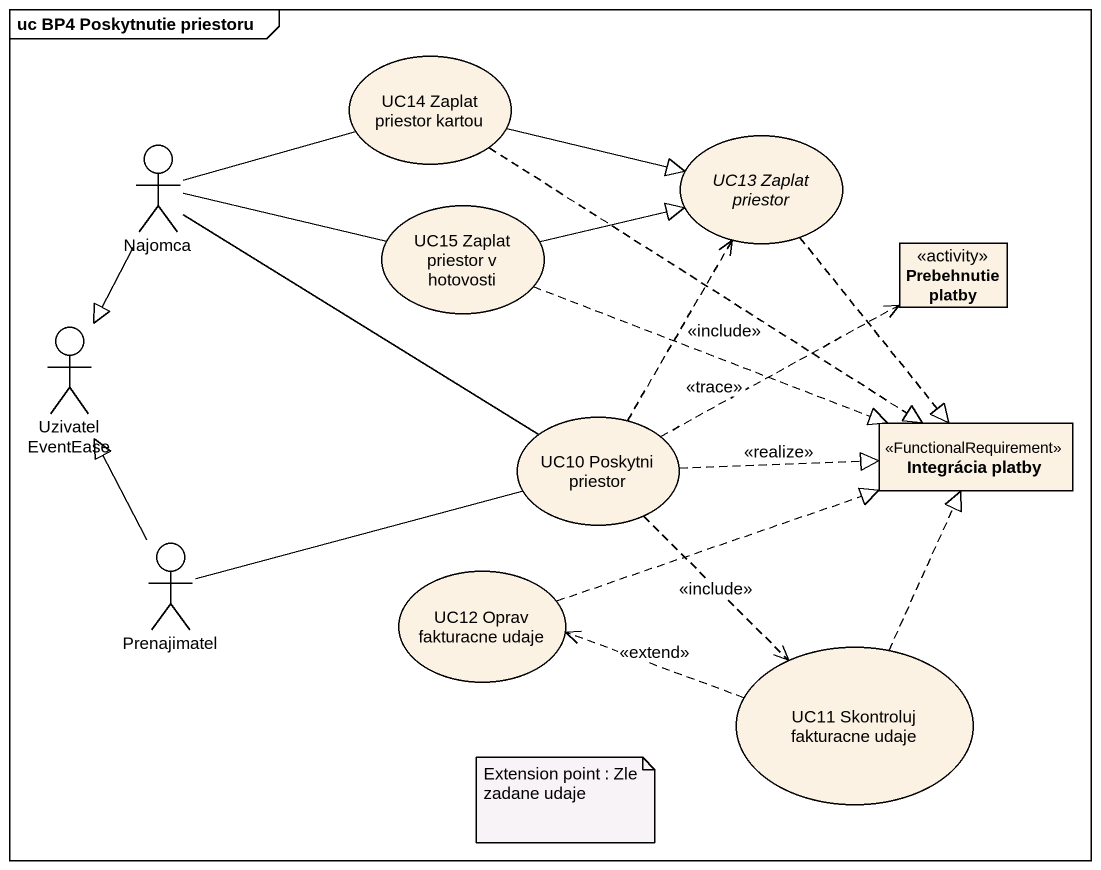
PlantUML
@startuml
mainframe uc BP4 Poskytnutie priestoru
allowmixing
hide circle
hide empty members
usecase "UC14 Zaplat priestor kartou" as UC14_Zaplat_priestor_kartou
actor Najomca
usecase "UC13 Zaplat priestor" as UC13_Zaplat_priestor
usecase "UC15 Zaplat priestor v hotovosti" as UC15_Zaplat_priestor_v
class "Prebehnutie platby" as Prebehnutie_platby <<activity>>
actor "Uzivatel EventEase" as Uzivatel_EventEase
usecase "UC10 Poskytni priestor" as UC10_Poskytni_priestor
class "Integrácia platby" as Integrácia_platby <<FunctionalRequirement>>
actor Prenajimatel
usecase "UC12 Oprav fakturacne udaje" as UC12_Oprav_fakturacne_udaje
usecase "UC11 Skontroluj fakturacne udaje" as UC11_Skontroluj_fakturacne
UC14_Zaplat_priestor_kartou -right-|> UC13_Zaplat_priestor
UC14_Zaplat_priestor_kartou ..|> Integrácia_platby
Najomca -right- UC14_Zaplat_priestor_kartou
Najomca -right- UC15_Zaplat_priestor_v
Najomca --|> Uzivatel_EventEase
Najomca -right- UC10_Poskytni_priestor
UC13_Zaplat_priestor ..|> Integrácia_platby
UC15_Zaplat_priestor_v -right-|> UC13_Zaplat_priestor
UC15_Zaplat_priestor_v .right.|> Integrácia_platby
UC10_Poskytni_priestor .up.> UC13_Zaplat_priestor : <<include>>
UC10_Poskytni_priestor .right.> Prebehnutie_platby : <<trace>>
UC10_Poskytni_priestor .right.|> Integrácia_platby : <<realize>>
UC10_Poskytni_priestor ..> UC11_Skontroluj_fakturacne : <<include>>
Prenajimatel -up-|> Uzivatel_EventEase
Prenajimatel -right- UC10_Poskytni_priestor
UC12_Oprav_fakturacne_udaje .right.|> Integrácia_platby
UC11_Skontroluj_fakturacne .up.|> Integrácia_platby
UC11_Skontroluj_fakturacne .left.> UC12_Oprav_fakturacne_udaje : <<extend>>
note as N1
  Extension point : Zle zadane udaje
end note
@enduml
